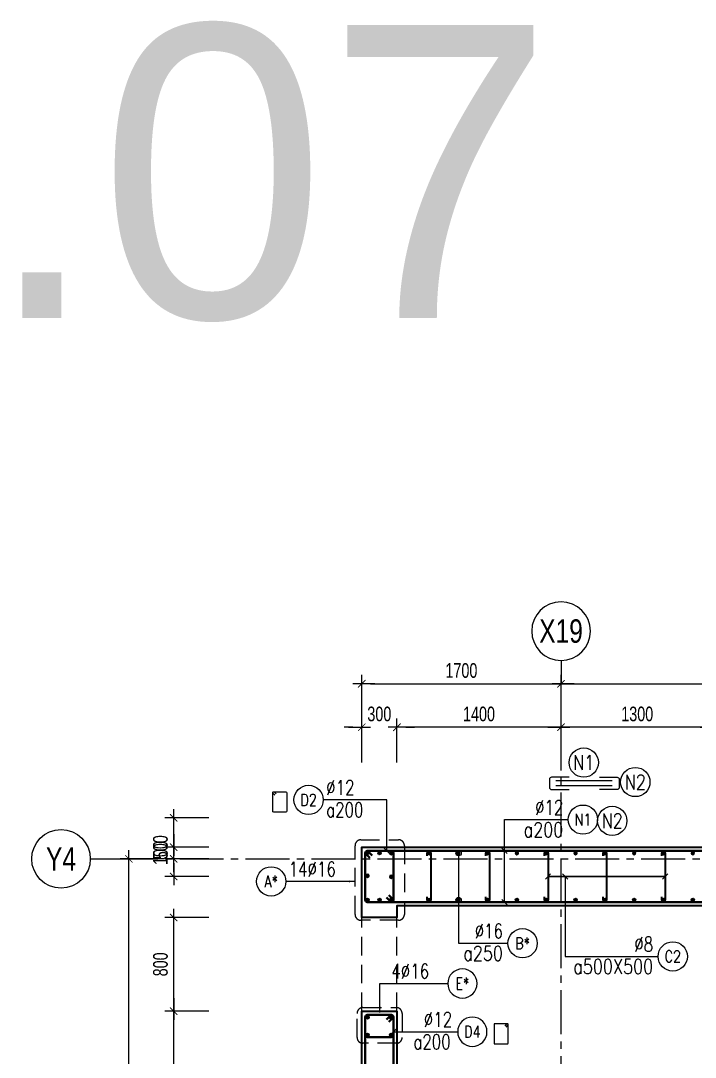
# Model space of a CAD drawing. Header units: millimetres. Extents: x 738475 to 1279438, y -34239 to 156422.
# Drawn here: x 1081094 to 1086848, y 147573 to 156422 of the extents above; entities that cross this region are included whole.
import ezdxf
from ezdxf.enums import TextEntityAlignment as Align

# ---------------------------------------------------------------- set-up
doc = ezdxf.new("R2010")
doc.units = ezdxf.units.MM
doc.header["$MEASUREMENT"] = 0
for name, pattern in [('HIDDEN', [9.525, 6.35, -3.175]), ('HIDDEN2', [4.7625, 3.175, -1.5875]), ('HT_Dim Grid$0$CENTER2', [1.125, 0.75, -0.125, 0.125, -0.125]), ('HT_Grid$0$CENTER2', [1.125, 0.75, -0.125, 0.125, -0.125])]:
    doc.linetypes.add(name, pattern=pattern)
doc.layers.get('0').update_dxf_attribs({"lineweight": 20})
doc.layers.get('Defpoints').update_dxf_attribs({"color": 151, "lineweight": 9})
doc.layers.add('Hidden', color=9, linetype='HIDDEN')
doc.layers.add('Ligature', color=1, linetype='Continuous')
for name, color, linetype, lineweight in [('HT_Core wall _2F$0$NDC_S_WALL', 6, 'Continuous', 25), ('HT_Dim Grid$0$NDC_S_AXIS', 5, 'HT_Dim Grid$0$CENTER2', 13), ('HT_Dim Grid$0$NDC_S_SYMBOL', 1, 'Continuous', 15), ('HT_Dim Grid$0$NDC_S_TEXT SYMBOL', 7, 'Continuous', 20), ('HT_Grid$0$NDC_S_AXIS', 5, 'HT_Grid$0$CENTER2', 13), ('KC-LEADER', 153, 'Continuous', 18), ('KC-THEP', 6, 'Continuous', 40), ('NDC_S_BEAM', 3, 'HIDDEN2', 20), ('NDC_S_DIM', 1, 'Continuous', 15), ('NDC_S_ENG TEXT', 2, 'Continuous', 20), ('NDC_S_HIDDEN', 8, 'HIDDEN2', 13), ('NDC_S_LEADER', 1, 'Continuous', 15), ('NDC_S_REBAR', 4, 'Continuous', 35), ('NDC_S_STIRRUP', 4, 'Continuous', 40), ('NDC_S_VN TEXT', 7, 'Continuous', 20), ('NDC_S_WALL', 6, 'Continuous', 35)]:
    doc.layers.add(name, color=color, linetype=linetype, lineweight=lineweight)
doc.styles.add('HT_Dim Grid$0$NDC_ANNO', font='', dxfattribs={"width": 0.8})
doc.styles.add('NDC_ARIAL', font='arial.ttf', dxfattribs={"width": 0.85})
doc.styles.add('NDC_DIM', font='', dxfattribs={"width": 0.75})
doc.styles.add('NDC_EN TXT', font='romans.shx', dxfattribs={"width": 0.8})
doc.styles.get("Standard").update_dxf_attribs({"font": 'arial.ttf'})
doc.styles.get('HT_Dim Grid$0$NDC_ANNO').set_extended_font_data('Dotum')
doc.styles.get('NDC_DIM').set_extended_font_data('Dotum')
doc.dimstyles.new('NDC_1-50', dxfattribs={"dimscale": 50, "dimtxt": 2.5, "dimasz": 1, "dimexe": 1.5, "dimexo": 0, "dimgap": 0.8, "dimtad": 1, "dimdec": 0, "dimdsep": 46, "dimtxsty": 'NDC_ARIAL', "dimblk": 'DIMMARK', "dimcen": 49999.938995, "dimdle": 1.5, "dimclrd": 1, "dimclre": 1, "dimclrt": 3, "dimadec": 0, "dimazin": 0, "dimtfac": 1, "dimtdec": 0, "dimtix": 1, "dimtmove": 2, "dimatfit": 3, "dimfxl": 1, "dimarcsym": 0})
doc.dimstyles.new('NDC_dim_30', dxfattribs={"dimscale": 30, "dimtxt": 2.5, "dimasz": 1.5, "dimexe": 1.5, "dimexo": 2.5, "dimgap": 1, "dimtad": 1, "dimdec": 0, "dimzin": 0, "dimdsep": 46, "dimtxsty": 'NDC_DIM', "dimblk": 'DIMMARK', "dimcen": 0.09, "dimdle": 1.2, "dimclrd": 1, "dimclre": 1, "dimclrt": 3, "dimadec": 0, "dimazin": 0, "dimtfac": 1, "dimtdec": 0, "dimtix": 1, "dimtofl": 0, "dimtmove": 0, "dimatfit": 3, "dimfxl": 6, "dimfxlon": 1, "dimtolj": 1, "dimtzin": 0, "dimarcsym": 0})
doc.dimstyles.new('NDC_dim_50', dxfattribs={"dimscale": 50, "dimtxt": 2.5, "dimasz": 1.5, "dimexe": 1.5, "dimexo": 2.5, "dimgap": 1, "dimtad": 1, "dimdec": 0, "dimzin": 0, "dimdsep": 46, "dimtxsty": 'NDC_DIM', "dimblk": 'DIMMARK', "dimcen": 0.09, "dimdle": 1.2, "dimclrd": 1, "dimclre": 1, "dimclrt": 3, "dimadec": 0, "dimazin": 0, "dimtfac": 1, "dimtdec": 0, "dimtix": 1, "dimtofl": 0, "dimtmove": 0, "dimatfit": 3, "dimfxl": 6, "dimfxlon": 1, "dimtolj": 1, "dimtzin": 0, "dimarcsym": 0})

# ---------------------------------------------------------------- blocks, each defined once
blk = doc.blocks.new('THEP')
at = {"layer": 'KC-LEADER', "color": 6}
blk.add_circle((0, 0), 14, dxfattribs=at)
at = {"layer": 'KC-THEP'}
for p, q in [((-14, 0), (14, 0)), ((9.9, 9.9), (-9.9, -9.9)), ((-9.9, 9.9), (9.9, -9.9)), ((0, 14), (0, -14))]:
    blk.add_line(p, q, dxfattribs=at)
blk = doc.blocks.new('DIMMARK')
at = {"layer": 'NDC_S_DIM', "color": 1}
blk.add_line((-1.5, 0), (1, 0), dxfattribs=at)
at = {"layer": 'NDC_S_DIM', "color": 2, "const_width": 0.1}
blk.add_lwpolyline([(-0.42, -0.42), (0.42, 0.42)], dxfattribs=at)
blk = doc.blocks.new('*U13')
blk.add_circle((-2.5, 0), 2.5)
at = {"layer": 'NDC_S_VN TEXT', "color": 3, "style": 'NDC_EN TXT', "width": 0.75}
blk.add_attdef('DK1', (0.5, 0.85), '', height=2.5, dxfattribs=at)
at = {"layer": 'NDC_S_VN TEXT', "color": 7, "style": 'NDC_EN TXT', "width": 0.8}
blk.add_attdef('SH2', text='', height=2, dxfattribs=at).set_placement((-2.5, 0), align=Align.MIDDLE)
blk = doc.blocks.new('*U11')
blk.add_circle((-2.5, 0), 2.5)
at = {"layer": 'NDC_S_VN TEXT', "color": 3, "style": 'NDC_EN TXT', "width": 0.75}
for tag, p in [('DK1', (0.5, 0.85)), ('KC1', (0.5, -2.97))]:
    blk.add_attdef(tag, p, '', height=2.5, dxfattribs=at)
at = {"layer": 'NDC_S_VN TEXT', "color": 7, "style": 'NDC_EN TXT', "width": 0.8}
blk.add_attdef('SH2', text='', height=2, dxfattribs=at).set_placement((-2.5, 0), align=Align.MIDDLE)
blk = doc.blocks.new('*U10')
blk.add_circle((2.5, 0), 2.5)
at = {"layer": 'NDC_S_VN TEXT', "color": 3, "style": 'NDC_EN TXT'}
for tag, width, p in [('DK2', 0.75, (-0.85, 0.85)), ('KC2', 0.8, (-0.85, -2.97))]:
    blk.add_attdef(tag, text='', height=2.5, dxfattribs=dict(at, width=width)).set_placement(p, align=Align.RIGHT)
at = {"layer": 'NDC_S_VN TEXT', "color": 7, "style": 'NDC_EN TXT', "width": 0.8}
blk.add_attdef('SH3', text='', height=2, dxfattribs=at).set_placement((2.5, 0), align=Align.MIDDLE)
blk = doc.blocks.new('*D1063')
at = {"layer": 'Defpoints', "color": 0, "transparency": 16777216}
for p in [(1082398.9, 147966.2), (1084003.4, 147966.2), (1084473.8, 146366.2)]:
    blk.add_point(p, dxfattribs=at)
at = {"layer": 'NDC_S_DIM', "color": 1, "lineweight": -2, "transparency": 16777216}
for p, q in [((1082698.9, 147966.2), (1082323.9, 147966.2)), ((1082398.9, 146441.2), (1082398.9, 147891.2)), ((1082698.9, 146366.2), (1082323.9, 146366.2))]:
    blk.add_line(p, q, dxfattribs=at)
at = {"layer": 'NDC_S_DIM', "color": 1, "lineweight": -2, "transparency": 16777216, "xscale": 75, "yscale": 75, "zscale": 75}
for p, rotation in [((1082398.9, 147966.2), 90), ((1082398.9, 146366.2), 270)]:
    blk.add_blockref('DIMMARK', p, dxfattribs=dict(at, rotation=rotation))
at = {"layer": 'NDC_S_DIM', "color": 3, "transparency": 16777216, "insert": (1082286.4, 147166.2), "char_height": 125, "attachment_point": 5, "rotation": 90, "style": 'NDC_DIM'}
blk.add_mtext('\\A1;1600', dxfattribs=at)
blk = doc.blocks.new('*D1064')
at = {"layer": 'Defpoints', "color": 0, "transparency": 16777216}
for p in [(1082017, 149266.2), (1084003.4, 149266.2), (1084003.4, 140266.2)]:
    blk.add_point(p, dxfattribs=at)
at = {"layer": 'NDC_S_DIM', "color": 1, "lineweight": -2, "transparency": 16777216}
for p, q in [((1082317, 149266.2), (1081942, 149266.2)), ((1082017, 140341.2), (1082017, 149191.2)), ((1082317, 140266.2), (1081942, 140266.2))]:
    blk.add_line(p, q, dxfattribs=at)
at = {"layer": 'NDC_S_DIM', "color": 1, "lineweight": -2, "transparency": 16777216, "xscale": 75, "yscale": 75, "zscale": 75}
for p, rotation in [((1082017, 149266.2), 90), ((1082017, 140266.2), 270)]:
    blk.add_blockref('DIMMARK', p, dxfattribs=dict(at, rotation=rotation))
at = {"layer": 'NDC_S_DIM', "color": 3, "transparency": 16777216, "insert": (1081904.4, 144766.2), "char_height": 125, "attachment_point": 5, "rotation": 90, "style": 'NDC_DIM'}
blk.add_mtext('\\A1;9000', dxfattribs=at)
blk = doc.blocks.new('*D1054')
at = {"layer": 'Defpoints', "color": 0, "transparency": 16777216}
for p in [(1084303.4, 150390.5), (1084003.4, 149366.2), (1084303.4, 148866.2)]:
    blk.add_point(p, dxfattribs=at)
at = {"layer": 'NDC_S_DIM', "color": 1, "lineweight": -2, "transparency": 16777216}
for p, q in [((1084003.4, 150090.5), (1084003.4, 150465.5)), ((1084303.4, 150090.5), (1084303.4, 150465.5)), ((1083928.4, 150390.5), (1083853.4, 150390.5)), ((1084378.4, 150390.5), (1084453.4, 150390.5))]:
    blk.add_line(p, q, dxfattribs=at)
at = {"layer": 'NDC_S_DIM', "color": 1, "lineweight": -2, "transparency": 16777216, "xscale": 75, "yscale": 75, "zscale": 75}
blk.add_blockref('DIMMARK', (1084003.4, 150390.5), dxfattribs=at)
at = {"layer": 'NDC_S_DIM', "color": 1, "lineweight": -2, "transparency": 16777216, "xscale": 75, "yscale": 75, "zscale": 75, "rotation": 180}
blk.add_blockref('DIMMARK', (1084303.4, 150390.5), dxfattribs=at)
at = {"layer": 'NDC_S_DIM', "color": 3, "transparency": 16777216, "insert": (1084153.4, 150503.1), "char_height": 125, "attachment_point": 5, "style": 'NDC_DIM'}
blk.add_mtext('\\A1;300', dxfattribs=at)
blk = doc.blocks.new('*D1034')
at = {"layer": 'Defpoints', "color": 0, "transparency": 16777216}
for p in [(1085703.4, 150761.5), (1085703.4, 149529.6), (1084003.4, 149292.5)]:
    blk.add_point(p, dxfattribs=at)
at = {"layer": 'NDC_S_DIM', "color": 1, "lineweight": -2, "transparency": 16777216}
for p, q in [((1084003.4, 150461.5), (1084003.4, 150836.5)), ((1085703.4, 150461.5), (1085703.4, 150836.5)), ((1084078.4, 150761.5), (1085628.4, 150761.5))]:
    blk.add_line(p, q, dxfattribs=at)
at = {"layer": 'NDC_S_DIM', "color": 1, "lineweight": -2, "transparency": 16777216, "xscale": 75, "yscale": 75, "zscale": 75, "rotation": 180}
blk.add_blockref('DIMMARK', (1084003.4, 150761.5), dxfattribs=at)
at = {"layer": 'NDC_S_DIM', "color": 1, "lineweight": -2, "transparency": 16777216, "xscale": 75, "yscale": 75, "zscale": 75}
blk.add_blockref('DIMMARK', (1085703.4, 150761.5), dxfattribs=at)
at = {"layer": 'NDC_S_DIM', "color": 3, "transparency": 16777216, "insert": (1084853.4, 150874.1), "char_height": 125, "attachment_point": 5, "style": 'NDC_DIM'}
blk.add_mtext('\\A1;1700', dxfattribs=at)
blk = doc.blocks.new('*D1035')
at = {"layer": 'Defpoints', "color": 0, "transparency": 16777216}
for p in [(1082398.9, 148766.2), (1084303.4, 148766.2), (1084003.4, 147966.2)]:
    blk.add_point(p, dxfattribs=at)
at = {"layer": 'NDC_S_DIM', "color": 1, "lineweight": -2, "transparency": 16777216}
for p, q in [((1082698.9, 148766.2), (1082323.9, 148766.2)), ((1082398.9, 148041.2), (1082398.9, 148691.2)), ((1082698.9, 147966.2), (1082323.9, 147966.2))]:
    blk.add_line(p, q, dxfattribs=at)
at = {"layer": 'NDC_S_DIM', "color": 1, "lineweight": -2, "transparency": 16777216, "xscale": 75, "yscale": 75, "zscale": 75}
for p, rotation in [((1082398.9, 148766.2), 90), ((1082398.9, 147966.2), 270)]:
    blk.add_blockref('DIMMARK', p, dxfattribs=dict(at, rotation=rotation))
at = {"layer": 'NDC_S_DIM', "color": 3, "transparency": 16777216, "insert": (1082286.4, 148366.2), "char_height": 125, "attachment_point": 5, "rotation": 90, "style": 'NDC_DIM'}
blk.add_mtext('\\A1;800', dxfattribs=at)
blk = doc.blocks.new('*D1036')
at = {"layer": 'Defpoints', "color": 0, "transparency": 16777216}
for p in [(1082398.9, 149616.2), (1084003.4, 149616.2), (1084303.4, 149116.2)]:
    blk.add_point(p, dxfattribs=at)
at = {"layer": 'NDC_S_DIM', "color": 1, "lineweight": -2, "transparency": 16777216}
for p, q in [((1082698.9, 149616.2), (1082323.9, 149616.2)), ((1082398.9, 149191.2), (1082398.9, 149541.2)), ((1082698.9, 149116.2), (1082323.9, 149116.2))]:
    blk.add_line(p, q, dxfattribs=at)
at = {"layer": 'NDC_S_DIM', "color": 1, "lineweight": -2, "transparency": 16777216, "xscale": 75, "yscale": 75, "zscale": 75}
for p, rotation in [((1082398.9, 149616.2), 90), ((1082398.9, 149116.2), 270)]:
    blk.add_blockref('DIMMARK', p, dxfattribs=dict(at, rotation=rotation))
at = {"layer": 'NDC_S_DIM', "color": 3, "transparency": 16777216, "insert": (1082286.4, 149366.2), "char_height": 125, "attachment_point": 5, "rotation": 90, "style": 'NDC_DIM'}
blk.add_mtext('\\A1;500', dxfattribs=at)
blk = doc.blocks.new('*U19')
at = {"layer": 'HT_Dim Grid$0$NDC_S_SYMBOL'}
blk.add_line((0, 5), (0, 9), dxfattribs=at)
blk.add_circle((0, 0), 5, dxfattribs=at)
at = {"layer": 'HT_Dim Grid$0$NDC_S_TEXT SYMBOL', "color": 7, "style": 'HT_Dim Grid$0$NDC_ANNO', "width": 0.8}
blk.add_attdef('GRID', text='', height=4, dxfattribs=at).set_placement((0, 0), align=Align.MIDDLE)
blk = doc.blocks.new('*D1030')
at = {"layer": 'Defpoints', "color": 0, "ltscale": 200, "transparency": 16777216}
for p in [(1090303.4, 150761.5), (1085703.4, 149529.6), (1090303.4, 149366.2)]:
    blk.add_point(p, dxfattribs=at)
at = {"layer": 'NDC_S_DIM', "color": 1, "lineweight": -2, "ltscale": 200, "transparency": 16777216}
for p, q in [((1085703.4, 150461.5), (1085703.4, 150836.5)), ((1090303.4, 150461.5), (1090303.4, 150836.5)), ((1085778.4, 150761.5), (1090228.4, 150761.5))]:
    blk.add_line(p, q, dxfattribs=at)
at = {"layer": 'NDC_S_DIM', "color": 1, "lineweight": -2, "ltscale": 200, "transparency": 16777216, "xscale": 75, "yscale": 75, "zscale": 75, "rotation": 180}
blk.add_blockref('DIMMARK', (1085703.4, 150761.5), dxfattribs=at)
at = {"layer": 'NDC_S_DIM', "color": 1, "lineweight": -2, "ltscale": 200, "transparency": 16777216, "xscale": 75, "yscale": 75, "zscale": 75}
blk.add_blockref('DIMMARK', (1090303.4, 150761.5), dxfattribs=at)
at = {"layer": 'NDC_S_DIM', "color": 3, "ltscale": 200, "transparency": 16777216, "insert": (1088003.4, 150874.1), "char_height": 125, "attachment_point": 5, "style": 'NDC_DIM'}
blk.add_mtext('\\A1;4600', dxfattribs=at)
blk = doc.blocks.new('*U20')
at = {"layer": 'HT_Dim Grid$0$NDC_S_SYMBOL'}
blk.add_line((5, 0), (9, 0), dxfattribs=at)
blk.add_circle((0, 0), 5, dxfattribs=at)
at = {"layer": 'HT_Dim Grid$0$NDC_S_TEXT SYMBOL', "color": 7, "style": 'HT_Dim Grid$0$NDC_ANNO', "width": 0.8}
blk.add_attdef('GRID', text='', height=4, rotation=270, dxfattribs=at).set_placement((0, 0), align=Align.MIDDLE)
blk = doc.blocks.new('*D1057')
at = {"layer": 'Defpoints', "color": 0, "ltscale": 200, "transparency": 16777216}
for p in [(1082398.9, 149366.2), (1084003.4, 149366.2), (1084003.4, 149266.2)]:
    blk.add_point(p, dxfattribs=at)
at = {"layer": 'NDC_S_DIM', "color": 1, "lineweight": -2, "ltscale": 200, "transparency": 16777216}
for p, q in [((1082398.9, 149441.2), (1082398.9, 149516.2)), ((1082698.9, 149366.2), (1082323.9, 149366.2)), ((1082698.9, 149266.2), (1082323.9, 149266.2)), ((1082398.9, 149191.2), (1082398.9, 149116.2))]:
    blk.add_line(p, q, dxfattribs=at)
at = {"layer": 'NDC_S_DIM', "color": 1, "lineweight": -2, "ltscale": 200, "transparency": 16777216, "xscale": 75, "yscale": 75, "zscale": 75}
for p, rotation in [((1082398.9, 149366.2), 270), ((1082398.9, 149266.2), 90)]:
    blk.add_blockref('DIMMARK', p, dxfattribs=dict(at, rotation=rotation))
at = {"layer": 'NDC_S_DIM', "color": 3, "ltscale": 200, "transparency": 16777216, "insert": (1082286.4, 149316.2), "char_height": 125, "attachment_point": 5, "rotation": 90, "style": 'NDC_DIM'}
blk.add_mtext('\\A1;100', dxfattribs=at)
blk = doc.blocks.new('*D1069')
at = {"layer": 'Defpoints', "color": 0, "ltscale": 200, "transparency": 16777216}
for p in [(1085703.4, 150390.5), (1085703.4, 149529.6), (1087003.4, 148866.2)]:
    blk.add_point(p, dxfattribs=at)
at = {"layer": 'NDC_S_DIM', "color": 1, "lineweight": -2, "ltscale": 200, "transparency": 16777216}
for p, q in [((1085703.4, 150090.5), (1085703.4, 150465.5)), ((1087003.4, 150090.5), (1087003.4, 150465.5)), ((1086928.4, 150390.5), (1085778.4, 150390.5))]:
    blk.add_line(p, q, dxfattribs=at)
at = {"layer": 'NDC_S_DIM', "color": 1, "lineweight": -2, "ltscale": 200, "transparency": 16777216, "xscale": 75, "yscale": 75, "zscale": 75, "rotation": 180}
blk.add_blockref('DIMMARK', (1085703.4, 150390.5), dxfattribs=at)
at = {"layer": 'NDC_S_DIM', "color": 1, "lineweight": -2, "ltscale": 200, "transparency": 16777216, "xscale": 75, "yscale": 75, "zscale": 75}
blk.add_blockref('DIMMARK', (1087003.4, 150390.5), dxfattribs=at)
at = {"layer": 'NDC_S_DIM', "color": 3, "ltscale": 200, "transparency": 16777216, "insert": (1086353.4, 150503.1), "char_height": 125, "attachment_point": 5, "style": 'NDC_DIM'}
blk.add_mtext('\\A1;1300', dxfattribs=at)
blk = doc.blocks.new('*D1070')
at = {"layer": 'Defpoints', "color": 0, "ltscale": 200, "transparency": 16777216}
for p in [(1084303.4, 150390.5), (1085703.4, 149529.6), (1084303.4, 148866.2)]:
    blk.add_point(p, dxfattribs=at)
at = {"layer": 'NDC_S_DIM', "color": 1, "lineweight": -2, "ltscale": 200, "transparency": 16777216}
for p, q in [((1084303.4, 150090.5), (1084303.4, 150465.5)), ((1085703.4, 150090.5), (1085703.4, 150465.5)), ((1085628.4, 150390.5), (1084378.4, 150390.5))]:
    blk.add_line(p, q, dxfattribs=at)
at = {"layer": 'NDC_S_DIM', "color": 1, "lineweight": -2, "ltscale": 200, "transparency": 16777216, "xscale": 75, "yscale": 75, "zscale": 75, "rotation": 180}
blk.add_blockref('DIMMARK', (1084303.4, 150390.5), dxfattribs=at)
at = {"layer": 'NDC_S_DIM', "color": 1, "lineweight": -2, "ltscale": 200, "transparency": 16777216, "xscale": 75, "yscale": 75, "zscale": 75}
blk.add_blockref('DIMMARK', (1085703.4, 150390.5), dxfattribs=at)
at = {"layer": 'NDC_S_DIM', "color": 3, "ltscale": 200, "transparency": 16777216, "insert": (1085003.4, 150503.1), "char_height": 125, "attachment_point": 5, "style": 'NDC_DIM'}
blk.add_mtext('\\A1;1400', dxfattribs=at)
blk = doc.blocks.new('*U1071')
at = {"layer": 'KC-THEP', "xscale": -1, "rotation": 170.331435563619}
blk.add_blockref('THEP', (0, 200), dxfattribs=at)
at = {"layer": 'KC-THEP', "rotation": 9.668564436380946}
blk.add_blockref('THEP', (0, -200), dxfattribs=at)
blk = doc.blocks.new('*U1072')
at = {"layer": 'HT_Core wall _2F$0$NDC_S_WALL', "color": 0, "linetype": 'ByBlock', "lineweight": -2, "transparency": 16777216}
for p in [(0, 0), (250, 0), (500, 0), (750, 0), (1000, 0), (1250, 0), (1500, 0)]:
    blk.add_blockref('*U1071', p, dxfattribs=at)
blk = doc.blocks.new('*U1073')
at = {"layer": 'NDC_S_REBAR'}
blk.add_lwpolyline([(-15, 175), (-15, 200, -1), (15, 200), (15, -200, -1), (-15, -200), (-15, -175)], format="xyb", dxfattribs=at)
blk = doc.blocks.new('*U1074')
at = {"layer": 'HT_Core wall _2F$0$NDC_S_WALL', "color": 0, "linetype": 'ByBlock', "lineweight": -2, "transparency": 16777216}
for p in [(0, 0), (500, 0), (1000, 0), (1500, 0)]:
    blk.add_blockref('*U1073', p, dxfattribs=at)
blk = doc.blocks.new('A$C7BC65A55')
at = {"layer": 'Ligature'}
for p, q in [((-15.2, 372, 0), (-15.2, 38.5, 0)), ((15.2, 372, 0), (15.2, 38.5, 0))]:
    blk.add_line(p, q, dxfattribs=at)
for points in [[(-36.2, 296.5), (-36.2, 400.9, -0.414214), (-24, 413.1), (24, 413.1, -0.414214), (36.2, 400.9), (36.2, 296.5)], [(-36.2, 116.5), (-36.2, 12.2, 0.414214), (-24, 0), (24, 0, 0.414214), (36.2, 12.2), (36.2, 116.5)]]:
    blk.add_lwpolyline(points, format="xyb", dxfattribs=at)

msp = doc.modelspace()

# ---------------------------------------------------------------- linework, layer by layer
for centre in [(1085896.933, 150088.413), (1086337.034, 149922.656), (1086140.204, 149591.142)]:
    msp.add_circle(centre, 125)
at = {"layer": 'HT_Grid$0$NDC_S_AXIS', "ltscale": 500}
for p, q in [((1085703.351, 138770.903), (1085703.351, 150761.502)), ((1081887.807, 149266.203), (1092069.306, 149266.203))]:
    msp.add_line(p, q, dxfattribs=at)
at = {"layer": 'Ligature'}
for points in [[(1083262.152, 149809.362), (1083246.186, 149825.328, -0.66817864), (1083251.96, 149839.266), (1083356.589, 149839.266, -0.41421356), (1083364.753, 149831.101), (1083364.753, 149673.994, -0.41421356), (1083356.589, 149665.829), (1083251.96, 149665.829, -0.41421356), (1083243.795, 149673.994), (1083243.795, 149831.101, -0.66817864), (1083257.733, 149836.875), (1083273.699, 149820.909)], [(1085234.54, 147829.717), (1085250.506, 147845.683, 0.66817864), (1085244.733, 147859.621), (1085140.104, 147859.621, 0.41421356), (1085131.939, 147851.456), (1085131.939, 147694.348, 0.41421356), (1085140.104, 147686.184), (1085244.733, 147686.184, 0.41421356), (1085252.898, 147694.348), (1085252.898, 147851.456, 0.66817864), (1085238.959, 147857.229), (1085222.993, 147841.264)]]:
    msp.add_lwpolyline(points, format="xyb", dxfattribs=at)
at = {"layer": 'NDC_S_BEAM', "ltscale": 50}
for p, q in [((1084003.351, 147966.203), (1084003.351, 148766.203)), ((1084303.351, 147966.203), (1084303.351, 148766.203))]:
    msp.add_line(p, q, dxfattribs=at)
at = {"layer": 'NDC_S_HIDDEN', "ltscale": 50}
for points in [[(1083995.949, 149429.29), (1084317.301, 149429.29, -0.41421356), (1084367.301, 149379.29), (1084367.301, 148792.814, -0.41421356), (1084317.301, 148742.814), (1083995.949, 148742.814, -0.41421356), (1083945.949, 148792.814), (1083945.949, 149379.29, -0.41421356)], [(1084013.084, 147997.28), (1084297.84, 147997.28, -0.41421356), (1084347.84, 147947.28), (1084347.84, 147742.272, -0.41421356), (1084297.84, 147692.272), (1084013.084, 147692.272, -0.41421356), (1083963.084, 147742.272), (1083963.084, 147947.28, -0.41421356)]]:
    msp.add_lwpolyline(points, format="xyb", close=True, dxfattribs=at)
at = {"layer": 'NDC_S_REBAR'}
msp.add_lwpolyline([(1084562.182, 149291.203), (1084562.182, 149316.203, -1), (1084592.182, 149316.203), (1084592.182, 148916.203, -1), (1084562.182, 148916.203), (1084562.182, 148941.203)], format="xyb", dxfattribs=at)
at = {"layer": 'NDC_S_STIRRUP'}
for points in [[(1084093.351, 149296.203), (1084053.351, 149336.203, 0.41421356), (1084033.351, 149316.203), (1084033.351, 148916.203, 0.41421356), (1084053.351, 148896.203), (1090253.351, 148896.203, 0.41421356), (1090273.351, 148916.203), (1090273.351, 149316.203, 0.41421356), (1090253.351, 149336.203), (1084053.351, 149336.203, 0.41421356), (1084033.351, 149316.203), (1084073.351, 149276.203)], [(1084233.462, 148956.203), (1084273.462, 148916.203, -0.41421356), (1084253.462, 148896.203), (1084053.462, 148896.203, -0.41421356), (1084033.462, 148916.203), (1084033.351, 149316.203, -0.41421356), (1084053.351, 149336.203), (1084253.351, 149336.203, -0.41421356), (1084273.351, 149316.203), (1084273.462, 148916.203, -0.41421356), (1084253.462, 148896.203), (1084213.462, 148936.203)], [(1084233.351, 145506.203), (1084273.351, 145466.203, -0.41421356), (1084253.351, 145446.203), (1084053.351, 145446.203, -0.41421356), (1084033.351, 145466.203), (1084033.351, 147916.203, -0.41421356), (1084053.351, 147936.203), (1084253.351, 147936.203, -0.41421356), (1084273.351, 147916.203), (1084273.351, 145466.203, -0.41421356), (1084253.351, 145446.203), (1084213.351, 145486.203)], [(1084233.351, 147876.203), (1084273.351, 147916.203, 0.41421356), (1084253.351, 147936.203), (1084053.351, 147936.203, 0.41421356), (1084033.351, 147916.203), (1084033.351, 147765.233, 0.41421356), (1084053.351, 147745.233), (1084253.351, 147745.233, 0.41421356), (1084273.351, 147765.233), (1084273.351, 147916.203, 0.41421356), (1084253.351, 147936.203), (1084213.351, 147896.203)]]:
    msp.add_lwpolyline(points, format="xyb", dxfattribs=at)
at = {"layer": 'NDC_S_WALL'}
for points in [[(1087003.351, 146366.203), (1087003.351, 148866.203), (1084303.351, 148866.203), (1084303.351, 148766.203), (1084003.351, 148766.203), (1084003.351, 149366.203), (1090303.351, 149366.203), (1090303.351, 148216.203), (1090003.351, 148216.203), (1090003.351, 148866.203), (1087303.351, 148866.203), (1087303.351, 140666.203)], [(1084003.351, 145416.203), (1084003.351, 147966.203), (1084303.351, 147966.203), (1084303.351, 146366.203)]]:
    msp.add_lwpolyline(points, dxfattribs=at)

# ---------------------------------------------------------------- block references
at = {"layer": 'Hidden', "xscale": 1.44, "yscale": 1.44, "zscale": 1.44, "rotation": 270}
msp.add_blockref('A$C7BC65A55', (1085604.822, 149910.888, 0.03), dxfattribs=at)
at = {"layer": 'HT_Core wall _2F$0$NDC_S_WALL'}
for name, p in [('*U1074', (1085077.182, 149116.203)), ('*U1072', (1085327.182, 149116.203))]:
    msp.add_blockref(name, p, dxfattribs=at)
at = {"layer": 'HT_Dim Grid$0$NDC_S_AXIS'}
ref = msp.add_blockref('*U19', (1085703.351, 151211.502), dxfattribs=dict(at, xscale=-50, yscale=50, zscale=50, rotation=180))
ref.add_attrib('GRID', 'X19', dxfattribs={"layer": 'HT_Dim Grid$0$NDC_S_TEXT SYMBOL', "color": 7, "height": 200, "style": 'HT_Dim Grid$0$NDC_ANNO', "width": 0.8}).set_placement((1085703.351, 151211.502), align=Align.MIDDLE)
ref = msp.add_blockref('*U20', (1081437.807, 149266.203), dxfattribs=dict(at, xscale=50, yscale=50, zscale=150))
ref.add_attrib('GRID', 'Y4', dxfattribs={"layer": 'HT_Dim Grid$0$NDC_S_TEXT SYMBOL', "color": 7, "height": 200, "style": 'HT_Dim Grid$0$NDC_ANNO', "width": 0.8}).set_placement((1081437.807, 149266.203), align=Align.MIDDLE)
at = {"layer": 'KC-THEP'}
for p, rotation in [((1084049.839, 149316.203), 189.6685644363809), ((1084155.089, 149316.203), 189.6685644363809), ((1084053.351, 148916.203), 189.6685644363809), ((1084155.089, 148916.203), 189.6685644363809), ((1084253.351, 148916.203), 189.6685644363809), ((1084577.182, 148916.203), 9.668564436380946), ((1084827.182, 148916.203), 9.668564436380946), ((1085077.182, 148916.203), 9.668564436380946), ((1084053.351, 147913.597), 9.668564436380926), ((1084253.351, 147913.597), 9.668564436380926), ((1084053.351, 147763.597), 9.668564436380926), ((1084253.351, 147763.597), 9.668564436380926)]:
    msp.add_blockref('THEP', p, dxfattribs=dict(at, rotation=rotation))
at = {"layer": 'KC-THEP', "xscale": -1}
for p, rotation in [((1084253.351, 149316.203), 350.3314355636191), ((1084577.182, 149316.203), 170.331435563619), ((1084827.182, 149316.203), 170.331435563619), ((1085077.182, 149316.203), 170.331435563619), ((1084053.351, 149122.383), 350.3314355636191), ((1084253.351, 149113.859), 350.3314355636191)]:
    msp.add_blockref('THEP', p, dxfattribs=dict(at, rotation=rotation))
at = {"layer": 'NDC_S_VN TEXT', "xscale": 50, "yscale": 50, "zscale": 50}
for name, p, values in [('*U11', (1083675.076, 149770.363), {'SH2': 'D2', 'DK1': '%%C12', 'KC1': 'a200'}), ('*U10', (1085765.482, 149601.481), {'SH3': 'N1', 'DK2': '%%C12', 'KC2': 'a200'}), ('*U13', (1083355.611, 149074.314), {'SH2': 'A*', 'DK1': '14%%C16'}), ('*U10', (1085250.324, 148545.828), {'SH3': 'B*', 'DK2': '%%C16', 'KC2': 'a250'}), ('*U10', (1086531.647, 148433.92), {'SH3': 'C2', 'DK2': '%%c8', 'KC2': 'a500X500'})]:
    msp.add_blockref(name, p, dxfattribs=at).add_auto_attribs(values)
at = {"layer": 'NDC_S_VN TEXT'}
ref = msp.add_blockref('*U13', (1084737.203, 148202.703), dxfattribs=dict(at, xscale=-50, yscale=50, zscale=50))
ref.add_attrib('SH2', 'E*', dxfattribs={"color": 7, "height": 100, "style": 'NDC_EN TXT', "width": 0.8}).set_placement((1084862.203, 148202.703), align=Align.MIDDLE)
ref.add_attrib('DK1', '4%%C16', (1084256.846, 148244.978), dxfattribs={"color": 3, "height": 125, "style": 'NDC_EN TXT', "width": 0.75})
ref = msp.add_blockref('*U11', (1084821.616, 147790.718), dxfattribs=dict(at, xscale=-50, yscale=50, zscale=50))
ref.add_attrib('SH2', 'D4', dxfattribs={"color": 7, "height": 100, "style": 'NDC_EN TXT', "width": 0.8}).set_placement((1084946.616, 147790.718), align=Align.MIDDLE)
ref.add_attrib('DK1', '%%C12', (1084533.223, 147832.993), dxfattribs={"color": 3, "height": 125, "style": 'NDC_EN TXT', "width": 0.75})
ref.add_attrib('KC1', 'a200', (1084443.938, 147642.091), dxfattribs={"color": 3, "height": 125, "style": 'NDC_EN TXT', "width": 0.75})

# ---------------------------------------------------------------- texts
at = {"layer": 'NDC_S_ENG TEXT'}
msp.add_text('PD-S-81.07', height=2500, dxfattribs=at).set_placement((1067398.317, 153884.515))
at = {"layer": 'NDC_S_VN TEXT', "color": 7, "style": 'NDC_EN TXT', "width": 0.8}
for tag, p in [('N1', (1085896.933, 150088.413)), ('N2', (1086337.034, 149922.656)), ('N2', (1086140.204, 149591.142))]:
    msp.add_attdef(tag, text='3', height=125, dxfattribs=at).set_placement(p, align=Align.MIDDLE)

# ---------------------------------------------------------------- dimensions: what is measured, and where the dimension line sits
at = {"layer": 'NDC_S_DIM'}
for base, p1, p2, picture, middle in [((1085703.351, 150761.502), (1084003.351, 149292.457), (1085703.351, 149529.594), '*D1034', (1084853.351, 150874.087)), ((1084303.351, 150390.476), (1084003.351, 149366.203), (1084303.351, 148866.203), '*D1054', (1084153.351, 150503.061))]:
    dim = msp.add_linear_dim(base=base, p1=p1, p2=p2, dimstyle='NDC_dim_50', dxfattribs=at)
    dim.commit()
    dim.dimension.update_dxf_attribs({"geometry": picture, "text_midpoint": middle})
at = {"layer": 'NDC_S_DIM', "ltscale": 200}
for base, p1, p2, picture, middle in [((1090303.351, 150761.502), (1085703.351, 149529.594), (1090303.351, 149366.203), '*D1030', (1088003.351, 150874.087)), ((1084303.351, 150390.476), (1085703.351, 149529.594), (1084303.351, 148866.203), '*D1070', (1085003.351, 150503.061)), ((1085703.351, 150390.476), (1087003.351, 148866.203), (1085703.351, 149529.594), '*D1069', (1086353.351, 150503.061))]:
    dim = msp.add_linear_dim(base=base, p1=p1, p2=p2, dimstyle='NDC_dim_50', override={"dimtmove": 1}, dxfattribs=at)
    dim.commit()
    dim.dimension.update_dxf_attribs({"geometry": picture, "text_midpoint": middle})
at = {"layer": 'NDC_S_DIM'}
for base, p1, p2, picture, middle in [((1082398.937, 149616.203), (1084303.351, 149116.203), (1084003.351, 149616.203), '*D1036', (1082286.352, 149366.203)), ((1082398.937, 148766.203), (1084003.351, 147966.203), (1084303.351, 148766.203), '*D1035', (1082286.352, 148366.203)), ((1082398.937, 147966.203), (1084473.799, 146366.203), (1084003.351, 147966.203), '*D1063', (1082286.352, 147166.203))]:
    dim = msp.add_linear_dim(base=base, p1=p1, p2=p2, angle=90, dimstyle='NDC_dim_50', override={"dimtmove": 1}, dxfattribs=at)
    dim.commit()
    dim.dimension.update_dxf_attribs({"geometry": picture, "text_midpoint": middle})
at = {"layer": 'NDC_S_DIM', "ltscale": 200}
dim = msp.add_linear_dim(base=(1082398.937, 149366.203), p1=(1084003.351, 149266.203), p2=(1084003.351, 149366.203), angle=90, dimstyle='NDC_dim_50', override={"dimtmove": 1}, dxfattribs=at)
dim.commit()
dim.dimension.update_dxf_attribs({"geometry": '*D1057', "text_midpoint": (1082286.352, 149316.203)})
at = {"layer": 'NDC_S_DIM'}
dim = msp.add_linear_dim(base=(1082017.034, 149266.203), p1=(1084003.351, 140266.203), p2=(1084003.351, 149266.203), angle=90, dimstyle='NDC_dim_50', dxfattribs=at)
dim.commit()
dim.dimension.update_dxf_attribs({"geometry": '*D1064', "text_midpoint": (1081904.449, 144766.203)})

# ---------------------------------------------------------------- leaders
at = {"layer": 'NDC_S_LEADER'}
for points, dimstyle, override in [([(1084216.668, 149336.203), (1084216.668, 149770.363), (1083675.076, 149770.363)], 'NDC_dim_30', {"dimgap": 1, "dimtad": 0, "dimldrblk": 'Oblique'}), ([(1085220.743, 148896.203), (1085220.743, 149601.3), (1085765.482, 149601.3)], 'NDC_dim_30', {"dimtad": 0, "dimldrblk": 'Oblique'}), ([(1085220.743, 149336.203), (1085220.743, 149601.3), (1085765.482, 149601.3)], 'NDC_dim_30', {"dimtad": 0, "dimldrblk": 'Oblique'}), ([(1084829.712, 149315.54), (1084829.712, 148545.647), (1085250.324, 148545.647)], 'NDC_dim_30', {"dimgap": 1, "dimtad": 0, "dimldrblk": 'Origin'}), ([(1085592.182, 149116.203), (1086592.182, 149116.203)], 'NDC_dim_30', {"dimtad": 0, "dimldrblk": 'Oblique'}), ([(1086592.182, 149116.203), (1085592.182, 149116.203)], 'NDC_dim_30', {"dimtad": 0, "dimldrblk": 'Oblique'}), ([(1085739.2, 149116.203), (1085739.2, 148433.92), (1086531.647, 148433.92)], 'NDC_dim_30', {"dimtad": 0, "dimldrblk": 'Oblique'}), ([(1084829.712, 148915.54), (1084829.712, 148545.647), (1085250.324, 148545.647)], 'NDC_dim_30', {"dimgap": 1, "dimtad": 0, "dimldrblk": 'Origin'}), ([(1084157.894, 147953.843), (1084157.894, 148202.703), (1084739.473, 148202.703)], 'NDC_1-50', {"dimgap": 0.8, "dimtad": 0}), ([(1084273.351, 147790.718), (1084823.691, 147790.718)], 'NDC_dim_30', {"dimtad": 0, "dimldrblk": 'Oblique'})]:
    msp.add_leader(points, dimstyle=dimstyle, override=override, dxfattribs=at)
msp.add_leader([(1083943.739, 149074.314), (1083355.611, 149074.314)], dimstyle='NDC_1-50', dxfattribs=at)

doc.saveas('drawing.dxf')
